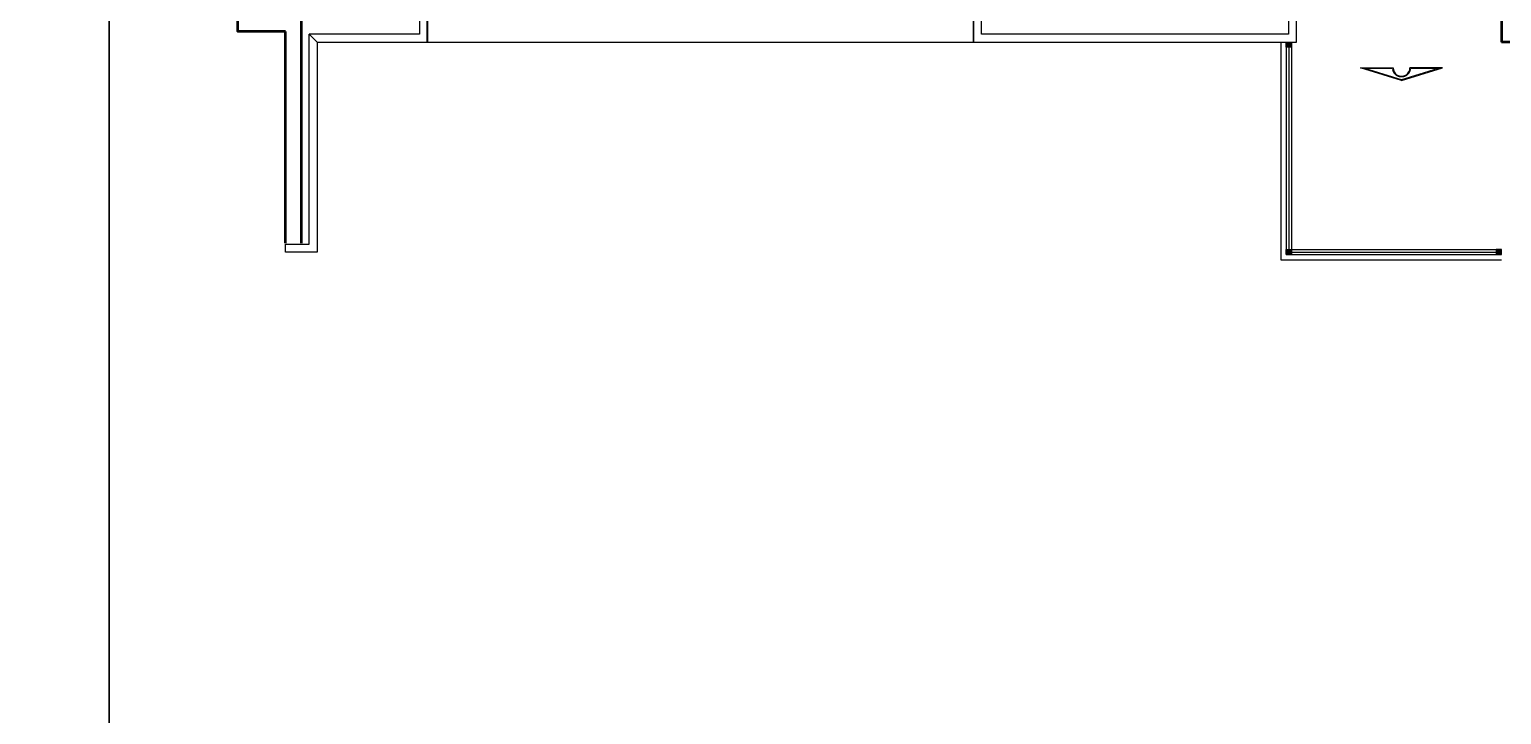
# Model space of a CAD drawing. Header units: millimetres. Extents: x 2523 to 2756, y 378 to 482.
# Drawn here: x 2559.51 to 2573.53, y 444.9 to 451.42 of the extents above; entities that cross this region are included whole.
import ezdxf

# ---------------------------------------------------------------- set-up
doc = ezdxf.new("R2010")
doc.units = ezdxf.units.MM
doc.layers.get('Defpoints').update_dxf_attribs({"color": 8})
for name, color, linetype in [('CANCEL', 6, 'Continuous'), ('MOBILIARIO', 161, 'Continuous'), ('PISOS', 1, 'Continuous'), ('PRECOLADO', 150, 'Continuous')]:
    doc.layers.add(name, color=color, linetype=linetype)
doc.layers.add('MUROS', color=7, linetype='Continuous', lineweight=50)

# ---------------------------------------------------------------- blocks, each defined once
blk = doc.blocks.new('F')
at = {"color": 8}
for p, q in [((0, 0), (-0.241, 0.781)), ((-0.241, 0.781), (-0.241, 0.161)), ((0, 0), (-0.241, -0.781)), ((-0.241, -0.781), (-0.241, -0.161))]:
    blk.add_line(p, q, dxfattribs=at)
at = {"color": 4, "const_width": 0.0158}
blk.add_lwpolyline([(-0.225, 0.676), (-0.016, 0), (-0.225, -0.676), (-0.225, -0.176, 0.914559), (-0.225, 0.176)], format="xyb", close=True, dxfattribs=at)
at = {"color": 8}
blk.add_arc((-0.241, 0), 0.161, 270, 90, dxfattribs=at)

msp = doc.modelspace()

# ---------------------------------------------------------------- linework, layer by layer
at = {"layer": 'CANCEL'}
for p, q in [((2571.4755, 451.2968), (2571.4755, 449.3243)), ((2571.5005, 451.2968), (2571.5005, 449.3243)), ((2571.5255, 451.2968), (2571.5255, 449.3243)), ((2571.4755, 449.3243), (2573.5255, 449.3243)), ((2571.4755, 449.2993), (2573.5255, 449.2993)), ((2571.4755, 449.2743), (2573.5255, 449.2743))]:
    msp.add_line(p, q, dxfattribs=at)
for points in [[(2571.4755, 451.2968), (2571.5255, 451.2968), (2571.5255, 451.2468), (2571.4755, 451.2468)], [(2571.4756, 451.2969), (2571.5256, 451.2969), (2571.5256, 451.2469), (2571.4756, 451.2469)], [(2571.4755, 449.2743), (2571.4755, 449.3243), (2571.5255, 449.3243), (2571.5255, 449.2743)], [(2573.5255, 449.2743), (2573.5255, 449.3243), (2573.4755, 449.3243), (2573.4755, 449.2743)], [(2573.5256, 449.2743), (2573.5256, 449.3243), (2573.4756, 449.3243), (2573.4756, 449.2743)]]:
    msp.add_lwpolyline(points, close=True, dxfattribs=at)
for points in [[(2571.4755, 451.2968), (2571.5255, 451.2968), (2571.4755, 451.2468), (2571.5255, 451.2468)], [(2571.4756, 451.2969), (2571.5256, 451.2969), (2571.4756, 451.2469), (2571.5256, 451.2469)], [(2571.4755, 449.2743), (2571.4755, 449.3243), (2571.5255, 449.2743), (2571.5255, 449.3243)], [(2573.5255, 449.2743), (2573.5255, 449.3243), (2573.4755, 449.2743), (2573.4755, 449.3243)], [(2573.5256, 449.2743), (2573.5256, 449.3243), (2573.4756, 449.2743), (2573.4756, 449.3243)]]:
    msp.add_solid(points, dxfattribs=at)
at = {"layer": 'Defpoints'}
for points in [[(2522.655, 476.1288), (2560.2731, 476.1288), (2560.2731, 427.1975), (2522.655, 427.1975)], [(2560.2731, 476.1288), (2597.8912, 476.1288), (2597.8912, 427.1975), (2560.2731, 427.1975)]]:
    msp.add_lwpolyline(points, close=True, dxfattribs=at)
at = {"layer": 'MUROS'}
for p in [(2573.5255, 459.8993), (2573.6743, 451.2968)]:
    msp.add_line(p, (2573.5243, 451.2968), dxfattribs=at)
for points in [[(2561.953, 451.3968), (2561.498, 451.3968), (2561.498, 452.0018), (2562.0005, 452.0018)], [(2562.103, 449.3843), (2562.103, 451.5468)], [(2561.953, 449.3843), (2561.953, 451.3968)]]:
    msp.add_lwpolyline(points, dxfattribs=at)
at = {"layer": 'PISOS'}
msp.add_lwpolyline([(2571.4255, 451.2968), (2571.4255, 449.2243), (2573.5255, 449.2243)], dxfattribs=at)
at = {"layer": 'PRECOLADO'}
msp.add_line((2562.2531, 451.2968), (2562.1781, 451.3718), dxfattribs=at)
for points in [[(2562.2531, 451.2968), (2563.3006, 451.2968), (2563.3006, 451.5668), (2563.2256, 451.5668), (2563.2256, 451.3718), (2562.1781, 451.3718)], [(2562.2531, 451.2968), (2562.2531, 449.2993), (2561.953, 449.2993), (2561.953, 449.3743), (2562.1781, 449.3743), (2562.1781, 451.1493), (2562.1781, 451.1493), (2562.1781, 451.3718)]]:
    msp.add_lwpolyline(points, dxfattribs=at)
at = {"layer": 'PRECOLADO', "color": 3}
msp.add_lwpolyline([(2563.3018, 451.2968), (2568.5006, 451.2968), (2568.5006, 451.5668), (2563.3018, 451.5668)], close=True, dxfattribs=at)
at = {"layer": 'PRECOLADO'}
msp.add_lwpolyline([(2568.5756, 451.3718), (2568.5756, 451.5518), (2568.5006, 451.5518), (2568.5006, 451.2968), (2571.5743, 451.2968), (2571.5743, 451.5518), (2571.4993, 451.5518), (2571.4993, 451.3718)], close=True, dxfattribs=at)

# ---------------------------------------------------------------- block references
at = {"layer": 'MOBILIARIO', "xscale": 0.5, "yscale": 0.5, "zscale": 0.5, "rotation": 270}
msp.add_blockref('F', (2572.5733, 450.9317), dxfattribs=at)

doc.saveas('drawing.dxf')
